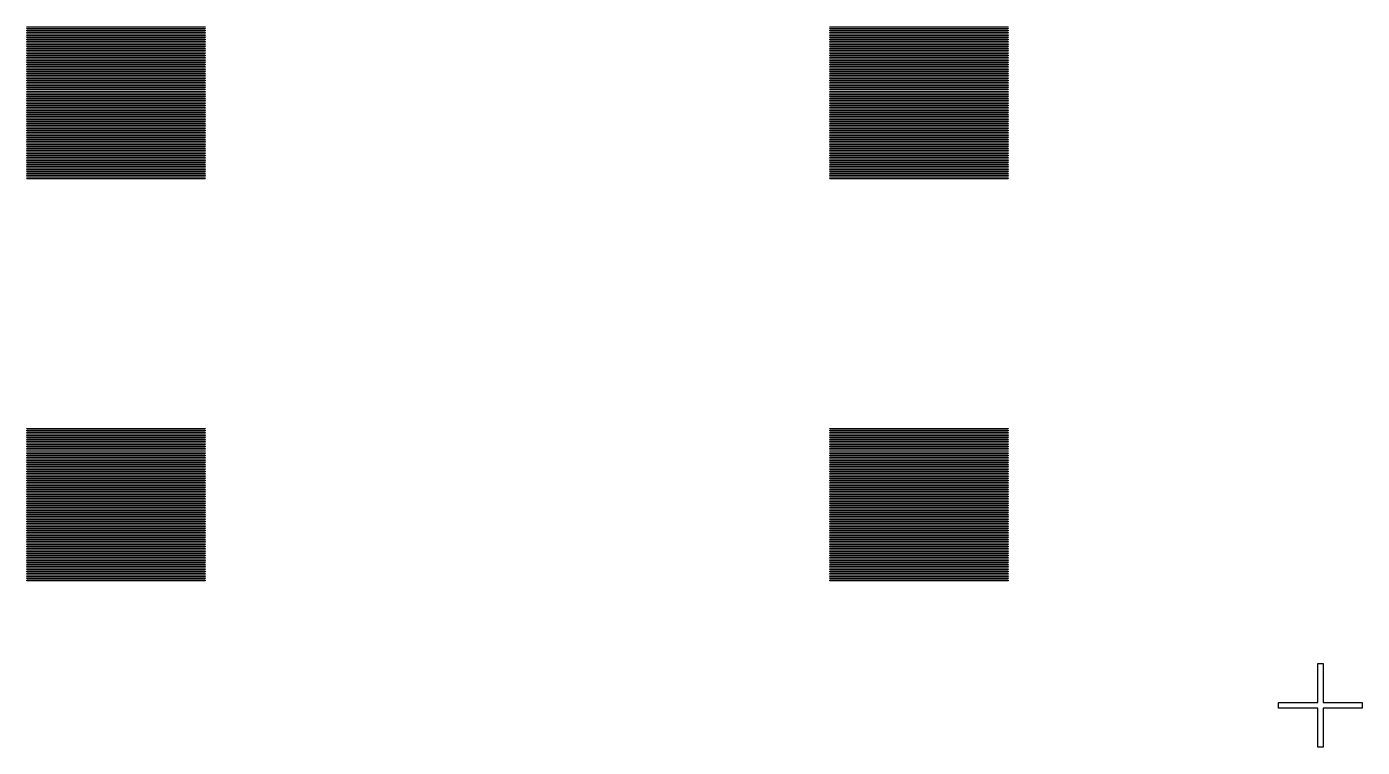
# Model space of a CAD drawing. Extents: x -18 to 132, y -42 to 114.
# Drawn here: x 61 to 90.94, y 35.06 to 51.2 of the extents above; entities that cross this region are included whole.
import ezdxf

# ---------------------------------------------------------------- set-up
doc = ezdxf.new("R2010")
doc.units = 0

msp = doc.modelspace()

# ---------------------------------------------------------------- linework, layer by layer
for p, q in [((61, 51.195), (61, 51.205)), ((61, 51.205), (65, 51.205)), ((65, 51.195), (61, 51.195)), ((65, 51.205), (65, 51.195)), ((79, 51.195), (79, 51.205)), ((79, 51.205), (83, 51.205)), ((83, 51.195), (79, 51.195)), ((83, 51.205), (83, 51.195)), ((61, 51.155), (61, 51.165)), ((61, 51.165), (65, 51.165)), ((65, 51.155), (61, 51.155)), ((61, 51.115), (61, 51.125)), ((61, 51.125), (65, 51.125)), ((65, 51.115), (61, 51.115)), ((61, 51.075), (61, 51.085)), ((61, 51.085), (65, 51.085)), ((65, 51.075), (61, 51.075)), ((61, 51.035), (61, 51.045)), ((61, 51.045), (65, 51.045)), ((65, 51.035), (61, 51.035)), ((61, 50.995), (61, 51.005)), ((61, 51.005), (65, 51.005)), ((65, 50.995), (61, 50.995)), ((61, 50.955), (61, 50.965)), ((61, 50.965), (65, 50.965)), ((65, 50.955), (61, 50.955)), ((61, 50.915), (61, 50.925)), ((61, 50.925), (65, 50.925)), ((65, 50.915), (61, 50.915)), ((65, 51.165), (65, 51.155)), ((65, 51.125), (65, 51.115)), ((65, 51.085), (65, 51.075)), ((65, 51.045), (65, 51.035)), ((65, 51.005), (65, 50.995)), ((65, 50.965), (65, 50.955)), ((65, 50.925), (65, 50.915)), ((79, 51.155), (79, 51.165)), ((79, 51.165), (83, 51.165)), ((83, 51.155), (79, 51.155)), ((79, 51.115), (79, 51.125)), ((79, 51.125), (83, 51.125)), ((83, 51.115), (79, 51.115)), ((79, 51.075), (79, 51.085)), ((79, 51.085), (83, 51.085)), ((83, 51.075), (79, 51.075)), ((79, 51.035), (79, 51.045)), ((79, 51.045), (83, 51.045)), ((83, 51.035), (79, 51.035)), ((79, 50.995), (79, 51.005)), ((79, 51.005), (83, 51.005)), ((83, 50.995), (79, 50.995)), ((79, 50.955), (79, 50.965)), ((79, 50.965), (83, 50.965)), ((83, 50.955), (79, 50.955)), ((79, 50.915), (79, 50.925)), ((79, 50.925), (83, 50.925)), ((83, 50.915), (79, 50.915)), ((83, 51.165), (83, 51.155)), ((83, 51.125), (83, 51.115)), ((83, 51.085), (83, 51.075)), ((83, 51.045), (83, 51.035)), ((83, 51.005), (83, 50.995)), ((83, 50.965), (83, 50.955)), ((83, 50.925), (83, 50.915)), ((61, 50.875), (61, 50.885)), ((61, 50.885), (65, 50.885)), ((65, 50.875), (61, 50.875)), ((61, 50.835), (61, 50.845)), ((61, 50.845), (65, 50.845)), ((65, 50.835), (61, 50.835)), ((61, 50.795), (61, 50.805)), ((61, 50.805), (65, 50.805)), ((65, 50.795), (61, 50.795)), ((61, 50.755), (61, 50.765)), ((61, 50.765), (65, 50.765)), ((65, 50.755), (61, 50.755)), ((61, 50.715), (61, 50.725)), ((61, 50.725), (65, 50.725)), ((65, 50.715), (61, 50.715)), ((61, 50.675), (61, 50.685)), ((61, 50.685), (65, 50.685)), ((65, 50.675), (61, 50.675)), ((61, 50.635), (61, 50.645)), ((61, 50.645), (65, 50.645)), ((65, 50.635), (61, 50.635)), ((61, 50.595), (61, 50.605)), ((61, 50.605), (65, 50.605)), ((65, 50.595), (61, 50.595)), ((65, 50.885), (65, 50.875)), ((65, 50.845), (65, 50.835)), ((65, 50.805), (65, 50.795)), ((65, 50.765), (65, 50.755)), ((65, 50.725), (65, 50.715)), ((65, 50.685), (65, 50.675)), ((65, 50.645), (65, 50.635)), ((65, 50.605), (65, 50.595)), ((79, 50.875), (79, 50.885)), ((79, 50.885), (83, 50.885)), ((83, 50.875), (79, 50.875)), ((79, 50.835), (79, 50.845)), ((79, 50.845), (83, 50.845)), ((83, 50.835), (79, 50.835)), ((79, 50.795), (79, 50.805)), ((79, 50.805), (83, 50.805)), ((83, 50.795), (79, 50.795)), ((79, 50.755), (79, 50.765)), ((79, 50.765), (83, 50.765)), ((83, 50.755), (79, 50.755)), ((79, 50.715), (79, 50.725)), ((79, 50.725), (83, 50.725)), ((83, 50.715), (79, 50.715)), ((79, 50.675), (79, 50.685)), ((79, 50.685), (83, 50.685)), ((83, 50.675), (79, 50.675)), ((79, 50.635), (79, 50.645)), ((79, 50.645), (83, 50.645)), ((83, 50.635), (79, 50.635)), ((79, 50.595), (79, 50.605)), ((79, 50.605), (83, 50.605)), ((83, 50.595), (79, 50.595)), ((83, 50.885), (83, 50.875)), ((83, 50.845), (83, 50.835)), ((83, 50.805), (83, 50.795)), ((83, 50.765), (83, 50.755)), ((83, 50.725), (83, 50.715)), ((83, 50.685), (83, 50.675)), ((83, 50.645), (83, 50.635)), ((83, 50.605), (83, 50.595)), ((61, 50.555), (61, 50.565)), ((61, 50.565), (65, 50.565)), ((65, 50.555), (61, 50.555)), ((61, 50.515), (61, 50.525)), ((61, 50.525), (65, 50.525)), ((65, 50.515), (61, 50.515)), ((61, 50.475), (61, 50.485)), ((61, 50.485), (65, 50.485)), ((65, 50.475), (61, 50.475)), ((61, 50.435), (61, 50.445)), ((61, 50.445), (65, 50.445)), ((65, 50.435), (61, 50.435)), ((61, 50.395), (61, 50.405)), ((61, 50.405), (65, 50.405)), ((65, 50.395), (61, 50.395)), ((61, 50.355), (61, 50.365)), ((61, 50.365), (65, 50.365)), ((65, 50.355), (61, 50.355)), ((61, 50.315), (61, 50.325)), ((61, 50.325), (65, 50.325)), ((65, 50.315), (61, 50.315)), ((65, 50.565), (65, 50.555)), ((65, 50.525), (65, 50.515)), ((65, 50.485), (65, 50.475)), ((65, 50.445), (65, 50.435)), ((65, 50.405), (65, 50.395)), ((65, 50.365), (65, 50.355)), ((65, 50.325), (65, 50.315)), ((79, 50.555), (79, 50.565)), ((79, 50.565), (83, 50.565)), ((83, 50.555), (79, 50.555)), ((79, 50.515), (79, 50.525)), ((79, 50.525), (83, 50.525)), ((83, 50.515), (79, 50.515)), ((79, 50.475), (79, 50.485)), ((79, 50.485), (83, 50.485)), ((83, 50.475), (79, 50.475)), ((79, 50.435), (79, 50.445)), ((79, 50.445), (83, 50.445)), ((83, 50.435), (79, 50.435)), ((79, 50.395), (79, 50.405)), ((79, 50.405), (83, 50.405)), ((83, 50.395), (79, 50.395)), ((79, 50.355), (79, 50.365)), ((79, 50.365), (83, 50.365)), ((83, 50.355), (79, 50.355)), ((79, 50.315), (79, 50.325)), ((79, 50.325), (83, 50.325)), ((83, 50.315), (79, 50.315)), ((83, 50.565), (83, 50.555)), ((83, 50.525), (83, 50.515)), ((83, 50.485), (83, 50.475)), ((83, 50.445), (83, 50.435)), ((83, 50.405), (83, 50.395)), ((83, 50.365), (83, 50.355)), ((83, 50.325), (83, 50.315)), ((61, 50.275), (61, 50.285)), ((61, 50.285), (65, 50.285)), ((65, 50.275), (61, 50.275)), ((61, 50.235), (61, 50.245)), ((61, 50.245), (65, 50.245)), ((65, 50.235), (61, 50.235)), ((61, 50.195), (61, 50.205)), ((61, 50.205), (65, 50.205)), ((65, 50.195), (61, 50.195)), ((61, 50.155), (61, 50.165)), ((61, 50.165), (65, 50.165)), ((65, 50.155), (61, 50.155)), ((61, 50.115), (61, 50.125)), ((61, 50.125), (65, 50.125)), ((65, 50.115), (61, 50.115)), ((61, 50.075), (61, 50.085)), ((61, 50.085), (65, 50.085)), ((65, 50.075), (61, 50.075)), ((61, 50.035), (61, 50.045)), ((61, 50.045), (65, 50.045)), ((65, 50.035), (61, 50.035)), ((61, 49.995), (61, 50.005)), ((61, 50.005), (65, 50.005)), ((65, 50.285), (65, 50.275)), ((65, 50.245), (65, 50.235)), ((65, 50.205), (65, 50.195)), ((65, 50.165), (65, 50.155)), ((65, 50.125), (65, 50.115)), ((65, 50.085), (65, 50.075)), ((65, 50.045), (65, 50.035)), ((65, 50.005), (65, 49.995)), ((79, 50.275), (79, 50.285)), ((79, 50.285), (83, 50.285)), ((83, 50.275), (79, 50.275)), ((79, 50.235), (79, 50.245)), ((79, 50.245), (83, 50.245)), ((83, 50.235), (79, 50.235)), ((79, 50.195), (79, 50.205)), ((79, 50.205), (83, 50.205)), ((83, 50.195), (79, 50.195)), ((79, 50.155), (79, 50.165)), ((79, 50.165), (83, 50.165)), ((83, 50.155), (79, 50.155)), ((79, 50.115), (79, 50.125)), ((79, 50.125), (83, 50.125)), ((83, 50.115), (79, 50.115)), ((79, 50.075), (79, 50.085)), ((79, 50.085), (83, 50.085)), ((83, 50.075), (79, 50.075)), ((79, 50.035), (79, 50.045)), ((79, 50.045), (83, 50.045)), ((83, 50.035), (79, 50.035)), ((79, 49.995), (79, 50.005)), ((79, 50.005), (83, 50.005)), ((83, 50.285), (83, 50.275)), ((83, 50.245), (83, 50.235)), ((83, 50.205), (83, 50.195)), ((83, 50.165), (83, 50.155)), ((83, 50.125), (83, 50.115)), ((83, 50.085), (83, 50.075)), ((83, 50.045), (83, 50.035)), ((83, 50.005), (83, 49.995)), ((65, 49.995), (61, 49.995)), ((61, 49.955), (61, 49.965)), ((61, 49.965), (65, 49.965)), ((65, 49.955), (61, 49.955)), ((61, 49.915), (61, 49.925)), ((61, 49.925), (65, 49.925)), ((65, 49.915), (61, 49.915)), ((61, 49.875), (61, 49.885)), ((61, 49.885), (65, 49.885)), ((65, 49.875), (61, 49.875)), ((61, 49.835), (61, 49.845)), ((61, 49.845), (65, 49.845)), ((65, 49.835), (61, 49.835)), ((61, 49.795), (61, 49.805)), ((61, 49.805), (65, 49.805)), ((65, 49.795), (61, 49.795)), ((61, 49.755), (61, 49.765)), ((61, 49.765), (65, 49.765)), ((65, 49.755), (61, 49.755)), ((61, 49.715), (61, 49.725)), ((61, 49.725), (65, 49.725)), ((65, 49.715), (61, 49.715)), ((65, 49.965), (65, 49.955)), ((65, 49.925), (65, 49.915)), ((65, 49.885), (65, 49.875)), ((65, 49.845), (65, 49.835)), ((65, 49.805), (65, 49.795)), ((65, 49.765), (65, 49.755)), ((65, 49.725), (65, 49.715)), ((83, 49.995), (79, 49.995)), ((79, 49.955), (79, 49.965)), ((79, 49.965), (83, 49.965)), ((83, 49.955), (79, 49.955)), ((79, 49.915), (79, 49.925)), ((79, 49.925), (83, 49.925)), ((83, 49.915), (79, 49.915)), ((79, 49.875), (79, 49.885)), ((79, 49.885), (83, 49.885)), ((83, 49.875), (79, 49.875)), ((79, 49.835), (79, 49.845)), ((79, 49.845), (83, 49.845)), ((83, 49.835), (79, 49.835)), ((79, 49.795), (79, 49.805)), ((79, 49.805), (83, 49.805)), ((83, 49.795), (79, 49.795)), ((79, 49.755), (79, 49.765)), ((79, 49.765), (83, 49.765)), ((83, 49.755), (79, 49.755)), ((79, 49.715), (79, 49.725)), ((79, 49.725), (83, 49.725)), ((83, 49.715), (79, 49.715)), ((83, 49.965), (83, 49.955)), ((83, 49.925), (83, 49.915)), ((83, 49.885), (83, 49.875)), ((83, 49.845), (83, 49.835)), ((83, 49.805), (83, 49.795)), ((83, 49.765), (83, 49.755)), ((83, 49.725), (83, 49.715)), ((61, 49.675), (61, 49.685)), ((61, 49.685), (65, 49.685)), ((65, 49.675), (61, 49.675)), ((61, 49.635), (61, 49.645)), ((61, 49.645), (65, 49.645)), ((65, 49.635), (61, 49.635)), ((61, 49.595), (61, 49.605)), ((61, 49.605), (65, 49.605)), ((65, 49.595), (61, 49.595)), ((61, 49.555), (61, 49.565)), ((61, 49.565), (65, 49.565)), ((65, 49.555), (61, 49.555)), ((61, 49.515), (61, 49.525)), ((61, 49.525), (65, 49.525)), ((65, 49.515), (61, 49.515)), ((61, 49.475), (61, 49.485)), ((61, 49.485), (65, 49.485)), ((65, 49.475), (61, 49.475)), ((61, 49.435), (61, 49.445)), ((61, 49.445), (65, 49.445)), ((65, 49.435), (61, 49.435)), ((61, 49.395), (61, 49.405)), ((61, 49.405), (65, 49.405)), ((65, 49.685), (65, 49.675)), ((65, 49.645), (65, 49.635)), ((65, 49.605), (65, 49.595)), ((65, 49.565), (65, 49.555)), ((65, 49.525), (65, 49.515)), ((65, 49.485), (65, 49.475)), ((65, 49.445), (65, 49.435)), ((65, 49.405), (65, 49.395)), ((79, 49.675), (79, 49.685)), ((79, 49.685), (83, 49.685)), ((83, 49.675), (79, 49.675)), ((79, 49.635), (79, 49.645)), ((79, 49.645), (83, 49.645)), ((83, 49.635), (79, 49.635)), ((79, 49.595), (79, 49.605)), ((79, 49.605), (83, 49.605)), ((83, 49.595), (79, 49.595)), ((79, 49.555), (79, 49.565)), ((79, 49.565), (83, 49.565)), ((83, 49.555), (79, 49.555)), ((79, 49.515), (79, 49.525)), ((79, 49.525), (83, 49.525)), ((83, 49.515), (79, 49.515)), ((79, 49.475), (79, 49.485)), ((79, 49.485), (83, 49.485)), ((83, 49.475), (79, 49.475)), ((79, 49.435), (79, 49.445)), ((79, 49.445), (83, 49.445)), ((83, 49.435), (79, 49.435)), ((79, 49.395), (79, 49.405)), ((79, 49.405), (83, 49.405)), ((83, 49.685), (83, 49.675)), ((83, 49.645), (83, 49.635)), ((83, 49.605), (83, 49.595)), ((83, 49.565), (83, 49.555)), ((83, 49.525), (83, 49.515)), ((83, 49.485), (83, 49.475)), ((83, 49.445), (83, 49.435)), ((83, 49.405), (83, 49.395)), ((65, 49.395), (61, 49.395)), ((61, 49.355), (61, 49.365)), ((61, 49.365), (65, 49.365)), ((65, 49.355), (61, 49.355)), ((61, 49.315), (61, 49.325)), ((61, 49.325), (65, 49.325)), ((65, 49.315), (61, 49.315)), ((61, 49.275), (61, 49.285)), ((61, 49.285), (65, 49.285)), ((65, 49.275), (61, 49.275)), ((61, 49.235), (61, 49.245)), ((61, 49.245), (65, 49.245)), ((65, 49.235), (61, 49.235)), ((61, 49.195), (61, 49.205)), ((61, 49.205), (65, 49.205)), ((65, 49.195), (61, 49.195)), ((61, 49.155), (61, 49.165)), ((61, 49.165), (65, 49.165)), ((65, 49.155), (61, 49.155)), ((61, 49.115), (61, 49.125)), ((61, 49.125), (65, 49.125)), ((65, 49.115), (61, 49.115)), ((65, 49.365), (65, 49.355)), ((65, 49.325), (65, 49.315)), ((65, 49.285), (65, 49.275)), ((65, 49.245), (65, 49.235)), ((65, 49.205), (65, 49.195)), ((65, 49.165), (65, 49.155)), ((65, 49.125), (65, 49.115)), ((83, 49.395), (79, 49.395)), ((79, 49.355), (79, 49.365)), ((79, 49.365), (83, 49.365)), ((83, 49.355), (79, 49.355)), ((79, 49.315), (79, 49.325)), ((79, 49.325), (83, 49.325)), ((83, 49.315), (79, 49.315)), ((79, 49.275), (79, 49.285)), ((79, 49.285), (83, 49.285)), ((83, 49.275), (79, 49.275)), ((79, 49.235), (79, 49.245)), ((79, 49.245), (83, 49.245)), ((83, 49.235), (79, 49.235)), ((79, 49.195), (79, 49.205)), ((79, 49.205), (83, 49.205)), ((83, 49.195), (79, 49.195)), ((79, 49.155), (79, 49.165)), ((79, 49.165), (83, 49.165)), ((83, 49.155), (79, 49.155)), ((79, 49.115), (79, 49.125)), ((79, 49.125), (83, 49.125)), ((83, 49.115), (79, 49.115)), ((83, 49.365), (83, 49.355)), ((83, 49.325), (83, 49.315)), ((83, 49.285), (83, 49.275)), ((83, 49.245), (83, 49.235)), ((83, 49.205), (83, 49.195)), ((83, 49.165), (83, 49.155)), ((83, 49.125), (83, 49.115)), ((61, 49.075), (61, 49.085)), ((61, 49.085), (65, 49.085)), ((65, 49.075), (61, 49.075)), ((61, 49.035), (61, 49.045)), ((61, 49.045), (65, 49.045)), ((65, 49.035), (61, 49.035)), ((61, 48.995), (61, 49.005)), ((61, 49.005), (65, 49.005)), ((65, 48.995), (61, 48.995)), ((61, 48.955), (61, 48.965)), ((61, 48.965), (65, 48.965)), ((65, 48.955), (61, 48.955)), ((61, 48.915), (61, 48.925)), ((61, 48.925), (65, 48.925)), ((65, 48.915), (61, 48.915)), ((61, 48.875), (61, 48.885)), ((61, 48.885), (65, 48.885)), ((65, 48.875), (61, 48.875)), ((61, 48.835), (61, 48.845)), ((61, 48.845), (65, 48.845)), ((65, 48.835), (61, 48.835)), ((61, 48.795), (61, 48.805)), ((61, 48.805), (65, 48.805)), ((65, 49.085), (65, 49.075)), ((65, 49.045), (65, 49.035)), ((65, 49.005), (65, 48.995)), ((65, 48.965), (65, 48.955)), ((65, 48.925), (65, 48.915)), ((65, 48.885), (65, 48.875)), ((65, 48.845), (65, 48.835)), ((65, 48.805), (65, 48.795)), ((79, 49.075), (79, 49.085)), ((79, 49.085), (83, 49.085)), ((83, 49.075), (79, 49.075)), ((79, 49.035), (79, 49.045)), ((79, 49.045), (83, 49.045)), ((83, 49.035), (79, 49.035)), ((79, 48.995), (79, 49.005)), ((79, 49.005), (83, 49.005)), ((83, 48.995), (79, 48.995)), ((79, 48.955), (79, 48.965)), ((79, 48.965), (83, 48.965)), ((83, 48.955), (79, 48.955)), ((79, 48.915), (79, 48.925)), ((79, 48.925), (83, 48.925)), ((83, 48.915), (79, 48.915)), ((79, 48.875), (79, 48.885)), ((79, 48.885), (83, 48.885)), ((83, 48.875), (79, 48.875)), ((79, 48.835), (79, 48.845)), ((79, 48.845), (83, 48.845)), ((83, 48.835), (79, 48.835)), ((79, 48.795), (79, 48.805)), ((79, 48.805), (83, 48.805)), ((83, 49.085), (83, 49.075)), ((83, 49.045), (83, 49.035)), ((83, 49.005), (83, 48.995)), ((83, 48.965), (83, 48.955)), ((83, 48.925), (83, 48.915)), ((83, 48.885), (83, 48.875)), ((83, 48.845), (83, 48.835)), ((83, 48.805), (83, 48.795)), ((65, 48.795), (61, 48.795)), ((61, 48.755), (61, 48.765)), ((61, 48.765), (65, 48.765)), ((65, 48.755), (61, 48.755)), ((61, 48.715), (61, 48.725)), ((61, 48.725), (65, 48.725)), ((65, 48.715), (61, 48.715)), ((61, 48.675), (61, 48.685)), ((61, 48.685), (65, 48.685)), ((65, 48.675), (61, 48.675)), ((61, 48.635), (61, 48.645)), ((61, 48.645), (65, 48.645)), ((65, 48.635), (61, 48.635)), ((61, 48.595), (61, 48.605)), ((61, 48.605), (65, 48.605)), ((65, 48.595), (61, 48.595)), ((61, 48.555), (61, 48.565)), ((61, 48.565), (65, 48.565)), ((65, 48.555), (61, 48.555)), ((61, 48.515), (61, 48.525)), ((61, 48.525), (65, 48.525)), ((65, 48.515), (61, 48.515)), ((65, 48.765), (65, 48.755)), ((65, 48.725), (65, 48.715)), ((65, 48.685), (65, 48.675)), ((65, 48.645), (65, 48.635)), ((65, 48.605), (65, 48.595)), ((65, 48.565), (65, 48.555)), ((65, 48.525), (65, 48.515)), ((83, 48.795), (79, 48.795)), ((79, 48.755), (79, 48.765)), ((79, 48.765), (83, 48.765)), ((83, 48.755), (79, 48.755)), ((79, 48.715), (79, 48.725)), ((79, 48.725), (83, 48.725)), ((83, 48.715), (79, 48.715)), ((79, 48.675), (79, 48.685)), ((79, 48.685), (83, 48.685)), ((83, 48.675), (79, 48.675)), ((79, 48.635), (79, 48.645)), ((79, 48.645), (83, 48.645)), ((83, 48.635), (79, 48.635)), ((79, 48.595), (79, 48.605)), ((79, 48.605), (83, 48.605)), ((83, 48.595), (79, 48.595)), ((79, 48.555), (79, 48.565)), ((79, 48.565), (83, 48.565)), ((83, 48.555), (79, 48.555)), ((79, 48.515), (79, 48.525)), ((79, 48.525), (83, 48.525)), ((83, 48.515), (79, 48.515)), ((83, 48.765), (83, 48.755)), ((83, 48.725), (83, 48.715)), ((83, 48.685), (83, 48.675)), ((83, 48.645), (83, 48.635)), ((83, 48.605), (83, 48.595)), ((83, 48.565), (83, 48.555)), ((83, 48.525), (83, 48.515)), ((61, 48.475), (61, 48.485)), ((61, 48.485), (65, 48.485)), ((65, 48.475), (61, 48.475)), ((61, 48.435), (61, 48.445)), ((61, 48.445), (65, 48.445)), ((65, 48.435), (61, 48.435)), ((61, 48.395), (61, 48.405)), ((61, 48.405), (65, 48.405)), ((65, 48.395), (61, 48.395)), ((61, 48.355), (61, 48.365)), ((61, 48.365), (65, 48.365)), ((65, 48.355), (61, 48.355)), ((61, 48.315), (61, 48.325)), ((61, 48.325), (65, 48.325)), ((65, 48.315), (61, 48.315)), ((61, 48.275), (61, 48.285)), ((61, 48.285), (65, 48.285)), ((65, 48.275), (61, 48.275)), ((61, 48.235), (61, 48.245)), ((61, 48.245), (65, 48.245)), ((65, 48.235), (61, 48.235)), ((61, 48.195), (61, 48.205)), ((61, 48.205), (65, 48.205)), ((65, 48.485), (65, 48.475)), ((65, 48.445), (65, 48.435)), ((65, 48.405), (65, 48.395)), ((65, 48.365), (65, 48.355)), ((65, 48.325), (65, 48.315)), ((65, 48.285), (65, 48.275)), ((65, 48.245), (65, 48.235)), ((65, 48.205), (65, 48.195)), ((79, 48.475), (79, 48.485)), ((79, 48.485), (83, 48.485)), ((83, 48.475), (79, 48.475)), ((79, 48.435), (79, 48.445)), ((79, 48.445), (83, 48.445)), ((83, 48.435), (79, 48.435)), ((79, 48.395), (79, 48.405)), ((79, 48.405), (83, 48.405)), ((83, 48.395), (79, 48.395)), ((79, 48.355), (79, 48.365)), ((79, 48.365), (83, 48.365)), ((83, 48.355), (79, 48.355)), ((79, 48.315), (79, 48.325)), ((79, 48.325), (83, 48.325)), ((83, 48.315), (79, 48.315)), ((79, 48.275), (79, 48.285)), ((79, 48.285), (83, 48.285)), ((83, 48.275), (79, 48.275)), ((79, 48.235), (79, 48.245)), ((79, 48.245), (83, 48.245)), ((83, 48.235), (79, 48.235)), ((79, 48.195), (79, 48.205)), ((79, 48.205), (83, 48.205)), ((83, 48.485), (83, 48.475)), ((83, 48.445), (83, 48.435)), ((83, 48.405), (83, 48.395)), ((83, 48.365), (83, 48.355)), ((83, 48.325), (83, 48.315)), ((83, 48.285), (83, 48.275)), ((83, 48.245), (83, 48.235)), ((83, 48.205), (83, 48.195)), ((65, 48.195), (61, 48.195)), ((61, 48.155), (61, 48.165)), ((61, 48.165), (65, 48.165)), ((65, 48.155), (61, 48.155)), ((61, 48.115), (61, 48.125)), ((61, 48.125), (65, 48.125)), ((65, 48.115), (61, 48.115)), ((61, 48.075), (61, 48.085)), ((61, 48.085), (65, 48.085)), ((65, 48.075), (61, 48.075)), ((61, 48.035), (61, 48.045)), ((61, 48.045), (65, 48.045)), ((65, 48.035), (61, 48.035)), ((61, 47.995), (61, 48.005)), ((61, 48.005), (65, 48.005)), ((65, 47.995), (61, 47.995)), ((61, 47.955), (61, 47.965)), ((61, 47.965), (65, 47.965)), ((65, 47.955), (61, 47.955)), ((61, 47.915), (61, 47.925)), ((61, 47.925), (65, 47.925)), ((65, 47.915), (61, 47.915)), ((65, 48.165), (65, 48.155)), ((65, 48.125), (65, 48.115)), ((65, 48.085), (65, 48.075)), ((65, 48.045), (65, 48.035)), ((65, 48.005), (65, 47.995)), ((65, 47.965), (65, 47.955)), ((65, 47.925), (65, 47.915)), ((83, 48.195), (79, 48.195)), ((79, 48.155), (79, 48.165)), ((79, 48.165), (83, 48.165)), ((83, 48.155), (79, 48.155)), ((79, 48.115), (79, 48.125)), ((79, 48.125), (83, 48.125)), ((83, 48.115), (79, 48.115)), ((79, 48.075), (79, 48.085)), ((79, 48.085), (83, 48.085)), ((83, 48.075), (79, 48.075)), ((79, 48.035), (79, 48.045)), ((79, 48.045), (83, 48.045)), ((83, 48.035), (79, 48.035)), ((79, 47.995), (79, 48.005)), ((79, 48.005), (83, 48.005)), ((83, 47.995), (79, 47.995)), ((79, 47.955), (79, 47.965)), ((79, 47.965), (83, 47.965)), ((83, 47.955), (79, 47.955)), ((79, 47.915), (79, 47.925)), ((79, 47.925), (83, 47.925)), ((83, 47.915), (79, 47.915)), ((83, 48.165), (83, 48.155)), ((83, 48.125), (83, 48.115)), ((83, 48.085), (83, 48.075)), ((83, 48.045), (83, 48.035)), ((83, 48.005), (83, 47.995)), ((83, 47.965), (83, 47.955)), ((83, 47.925), (83, 47.915)), ((61, 47.875), (61, 47.885)), ((61, 47.885), (65, 47.885)), ((65, 47.875), (61, 47.875)), ((61, 47.835), (61, 47.845)), ((61, 47.845), (65, 47.845)), ((65, 47.835), (61, 47.835)), ((61, 47.795), (61, 47.805)), ((61, 47.805), (65, 47.805)), ((65, 47.795), (61, 47.795)), ((65, 47.885), (65, 47.875)), ((65, 47.845), (65, 47.835)), ((65, 47.805), (65, 47.795)), ((79, 47.875), (79, 47.885)), ((79, 47.885), (83, 47.885)), ((83, 47.875), (79, 47.875)), ((79, 47.835), (79, 47.845)), ((79, 47.845), (83, 47.845)), ((83, 47.835), (79, 47.835)), ((79, 47.795), (79, 47.805)), ((79, 47.805), (83, 47.805)), ((83, 47.795), (79, 47.795)), ((83, 47.885), (83, 47.875)), ((83, 47.845), (83, 47.835)), ((83, 47.805), (83, 47.795)), ((61, 42.195), (61, 42.205)), ((61, 42.205), (65, 42.205)), ((65, 42.195), (61, 42.195)), ((61, 42.155), (61, 42.165)), ((61, 42.165), (65, 42.165)), ((65, 42.155), (61, 42.155)), ((61, 42.115), (61, 42.125)), ((61, 42.125), (65, 42.125)), ((65, 42.115), (61, 42.115)), ((61, 42.075), (61, 42.085)), ((61, 42.085), (65, 42.085)), ((65, 42.075), (61, 42.075)), ((61, 42.035), (61, 42.045)), ((61, 42.045), (65, 42.045)), ((65, 42.035), (61, 42.035)), ((61, 41.995), (61, 42.005)), ((61, 42.005), (65, 42.005)), ((65, 41.995), (61, 41.995)), ((61, 41.955), (61, 41.965)), ((61, 41.965), (65, 41.965)), ((65, 41.955), (61, 41.955)), ((61, 41.915), (61, 41.925)), ((61, 41.925), (65, 41.925)), ((65, 41.915), (61, 41.915)), ((65, 42.205), (65, 42.195)), ((65, 42.165), (65, 42.155)), ((65, 42.125), (65, 42.115)), ((65, 42.085), (65, 42.075)), ((65, 42.045), (65, 42.035)), ((65, 42.005), (65, 41.995)), ((65, 41.965), (65, 41.955)), ((65, 41.925), (65, 41.915)), ((79, 42.195), (79, 42.205)), ((79, 42.205), (83, 42.205)), ((83, 42.195), (79, 42.195)), ((79, 42.155), (79, 42.165)), ((79, 42.165), (83, 42.165)), ((83, 42.155), (79, 42.155)), ((79, 42.115), (79, 42.125)), ((79, 42.125), (83, 42.125)), ((83, 42.115), (79, 42.115)), ((79, 42.075), (79, 42.085)), ((79, 42.085), (83, 42.085)), ((83, 42.075), (79, 42.075)), ((79, 42.035), (79, 42.045)), ((79, 42.045), (83, 42.045)), ((83, 42.035), (79, 42.035)), ((79, 41.995), (79, 42.005)), ((79, 42.005), (83, 42.005)), ((83, 41.995), (79, 41.995)), ((79, 41.955), (79, 41.965)), ((79, 41.965), (83, 41.965)), ((83, 41.955), (79, 41.955)), ((79, 41.915), (79, 41.925)), ((79, 41.925), (83, 41.925)), ((83, 41.915), (79, 41.915)), ((83, 42.205), (83, 42.195)), ((83, 42.165), (83, 42.155)), ((83, 42.125), (83, 42.115)), ((83, 42.085), (83, 42.075)), ((83, 42.045), (83, 42.035)), ((83, 42.005), (83, 41.995)), ((83, 41.965), (83, 41.955)), ((83, 41.925), (83, 41.915)), ((61, 41.875), (61, 41.885)), ((61, 41.885), (65, 41.885)), ((65, 41.875), (61, 41.875)), ((61, 41.835), (61, 41.845)), ((61, 41.845), (65, 41.845)), ((65, 41.835), (61, 41.835)), ((61, 41.795), (61, 41.805)), ((61, 41.805), (65, 41.805)), ((65, 41.795), (61, 41.795)), ((61, 41.755), (61, 41.765)), ((61, 41.765), (65, 41.765)), ((65, 41.755), (61, 41.755)), ((61, 41.715), (61, 41.725)), ((61, 41.725), (65, 41.725)), ((65, 41.715), (61, 41.715)), ((61, 41.675), (61, 41.685)), ((61, 41.685), (65, 41.685)), ((65, 41.675), (61, 41.675)), ((61, 41.635), (61, 41.645)), ((61, 41.645), (65, 41.645)), ((65, 41.635), (61, 41.635)), ((65, 41.885), (65, 41.875)), ((65, 41.845), (65, 41.835)), ((65, 41.805), (65, 41.795)), ((65, 41.765), (65, 41.755)), ((65, 41.725), (65, 41.715)), ((65, 41.685), (65, 41.675)), ((65, 41.645), (65, 41.635)), ((79, 41.875), (79, 41.885)), ((79, 41.885), (83, 41.885)), ((83, 41.875), (79, 41.875)), ((79, 41.835), (79, 41.845)), ((79, 41.845), (83, 41.845)), ((83, 41.835), (79, 41.835)), ((79, 41.795), (79, 41.805)), ((79, 41.805), (83, 41.805)), ((83, 41.795), (79, 41.795)), ((79, 41.755), (79, 41.765)), ((79, 41.765), (83, 41.765)), ((83, 41.755), (79, 41.755)), ((79, 41.715), (79, 41.725)), ((79, 41.725), (83, 41.725)), ((83, 41.715), (79, 41.715)), ((79, 41.675), (79, 41.685)), ((79, 41.685), (83, 41.685)), ((83, 41.675), (79, 41.675)), ((79, 41.635), (79, 41.645)), ((79, 41.645), (83, 41.645)), ((83, 41.635), (79, 41.635)), ((83, 41.885), (83, 41.875)), ((83, 41.845), (83, 41.835)), ((83, 41.805), (83, 41.795)), ((83, 41.765), (83, 41.755)), ((83, 41.725), (83, 41.715)), ((83, 41.685), (83, 41.675)), ((83, 41.645), (83, 41.635)), ((61, 41.595), (61, 41.605)), ((61, 41.605), (65, 41.605)), ((65, 41.595), (61, 41.595)), ((61, 41.555), (61, 41.565)), ((61, 41.565), (65, 41.565)), ((65, 41.555), (61, 41.555)), ((61, 41.515), (61, 41.525)), ((61, 41.525), (65, 41.525)), ((65, 41.515), (61, 41.515)), ((61, 41.475), (61, 41.485)), ((61, 41.485), (65, 41.485)), ((65, 41.475), (61, 41.475)), ((61, 41.435), (61, 41.445)), ((61, 41.445), (65, 41.445)), ((65, 41.435), (61, 41.435)), ((61, 41.395), (61, 41.405)), ((61, 41.405), (65, 41.405)), ((65, 41.395), (61, 41.395)), ((61, 41.355), (61, 41.365)), ((61, 41.365), (65, 41.365)), ((65, 41.355), (61, 41.355)), ((61, 41.315), (61, 41.325)), ((61, 41.325), (65, 41.325)), ((65, 41.315), (61, 41.315)), ((65, 41.605), (65, 41.595)), ((65, 41.565), (65, 41.555)), ((65, 41.525), (65, 41.515)), ((65, 41.485), (65, 41.475)), ((65, 41.445), (65, 41.435)), ((65, 41.405), (65, 41.395)), ((65, 41.365), (65, 41.355)), ((65, 41.325), (65, 41.315)), ((79, 41.595), (79, 41.605)), ((79, 41.605), (83, 41.605)), ((83, 41.595), (79, 41.595)), ((79, 41.555), (79, 41.565)), ((79, 41.565), (83, 41.565)), ((83, 41.555), (79, 41.555)), ((79, 41.515), (79, 41.525)), ((79, 41.525), (83, 41.525)), ((83, 41.515), (79, 41.515)), ((79, 41.475), (79, 41.485)), ((79, 41.485), (83, 41.485)), ((83, 41.475), (79, 41.475)), ((79, 41.435), (79, 41.445)), ((79, 41.445), (83, 41.445)), ((83, 41.435), (79, 41.435)), ((79, 41.395), (79, 41.405)), ((79, 41.405), (83, 41.405)), ((83, 41.395), (79, 41.395)), ((79, 41.355), (79, 41.365)), ((79, 41.365), (83, 41.365)), ((83, 41.355), (79, 41.355)), ((79, 41.315), (79, 41.325)), ((79, 41.325), (83, 41.325)), ((83, 41.315), (79, 41.315)), ((83, 41.605), (83, 41.595)), ((83, 41.565), (83, 41.555)), ((83, 41.525), (83, 41.515)), ((83, 41.485), (83, 41.475)), ((83, 41.445), (83, 41.435)), ((83, 41.405), (83, 41.395)), ((83, 41.365), (83, 41.355)), ((83, 41.325), (83, 41.315)), ((61, 41.275), (61, 41.285)), ((61, 41.285), (65, 41.285)), ((65, 41.275), (61, 41.275)), ((61, 41.235), (61, 41.245)), ((61, 41.245), (65, 41.245)), ((65, 41.235), (61, 41.235)), ((61, 41.195), (61, 41.205)), ((61, 41.205), (65, 41.205)), ((65, 41.195), (61, 41.195)), ((61, 41.155), (61, 41.165)), ((61, 41.165), (65, 41.165)), ((65, 41.155), (61, 41.155)), ((61, 41.115), (61, 41.125)), ((61, 41.125), (65, 41.125)), ((65, 41.115), (61, 41.115)), ((61, 41.075), (61, 41.085)), ((61, 41.085), (65, 41.085)), ((65, 41.075), (61, 41.075)), ((61, 41.035), (61, 41.045)), ((61, 41.045), (65, 41.045)), ((65, 41.035), (61, 41.035)), ((65, 41.285), (65, 41.275)), ((65, 41.245), (65, 41.235)), ((65, 41.205), (65, 41.195)), ((65, 41.165), (65, 41.155)), ((65, 41.125), (65, 41.115)), ((65, 41.085), (65, 41.075)), ((65, 41.045), (65, 41.035)), ((79, 41.275), (79, 41.285)), ((79, 41.285), (83, 41.285)), ((83, 41.275), (79, 41.275)), ((79, 41.235), (79, 41.245)), ((79, 41.245), (83, 41.245)), ((83, 41.235), (79, 41.235)), ((79, 41.195), (79, 41.205)), ((79, 41.205), (83, 41.205)), ((83, 41.195), (79, 41.195)), ((79, 41.155), (79, 41.165)), ((79, 41.165), (83, 41.165)), ((83, 41.155), (79, 41.155)), ((79, 41.115), (79, 41.125)), ((79, 41.125), (83, 41.125)), ((83, 41.115), (79, 41.115)), ((79, 41.075), (79, 41.085)), ((79, 41.085), (83, 41.085)), ((83, 41.075), (79, 41.075)), ((79, 41.035), (79, 41.045)), ((79, 41.045), (83, 41.045)), ((83, 41.035), (79, 41.035)), ((83, 41.285), (83, 41.275)), ((83, 41.245), (83, 41.235)), ((83, 41.205), (83, 41.195)), ((83, 41.165), (83, 41.155)), ((83, 41.125), (83, 41.115)), ((83, 41.085), (83, 41.075)), ((83, 41.045), (83, 41.035)), ((61, 40.995), (61, 41.005)), ((61, 41.005), (65, 41.005)), ((65, 40.995), (61, 40.995)), ((61, 40.955), (61, 40.965)), ((61, 40.965), (65, 40.965)), ((65, 40.955), (61, 40.955)), ((61, 40.915), (61, 40.925)), ((61, 40.925), (65, 40.925)), ((65, 40.915), (61, 40.915)), ((61, 40.875), (61, 40.885)), ((61, 40.885), (65, 40.885)), ((65, 40.875), (61, 40.875)), ((61, 40.835), (61, 40.845)), ((61, 40.845), (65, 40.845)), ((65, 40.835), (61, 40.835)), ((61, 40.795), (61, 40.805)), ((61, 40.805), (65, 40.805)), ((65, 40.795), (61, 40.795)), ((61, 40.755), (61, 40.765)), ((61, 40.765), (65, 40.765)), ((65, 40.755), (61, 40.755)), ((61, 40.715), (61, 40.725)), ((61, 40.725), (65, 40.725)), ((65, 40.715), (61, 40.715)), ((65, 41.005), (65, 40.995)), ((65, 40.965), (65, 40.955)), ((65, 40.925), (65, 40.915)), ((65, 40.885), (65, 40.875)), ((65, 40.845), (65, 40.835)), ((65, 40.805), (65, 40.795)), ((65, 40.765), (65, 40.755)), ((65, 40.725), (65, 40.715)), ((79, 40.995), (79, 41.005)), ((79, 41.005), (83, 41.005)), ((83, 40.995), (79, 40.995)), ((79, 40.955), (79, 40.965)), ((79, 40.965), (83, 40.965)), ((83, 40.955), (79, 40.955)), ((79, 40.915), (79, 40.925)), ((79, 40.925), (83, 40.925)), ((83, 40.915), (79, 40.915)), ((79, 40.875), (79, 40.885)), ((79, 40.885), (83, 40.885)), ((83, 40.875), (79, 40.875)), ((79, 40.835), (79, 40.845)), ((79, 40.845), (83, 40.845)), ((83, 40.835), (79, 40.835)), ((79, 40.795), (79, 40.805)), ((79, 40.805), (83, 40.805)), ((83, 40.795), (79, 40.795)), ((79, 40.755), (79, 40.765)), ((79, 40.765), (83, 40.765)), ((83, 40.755), (79, 40.755)), ((79, 40.715), (79, 40.725)), ((79, 40.725), (83, 40.725)), ((83, 40.715), (79, 40.715)), ((83, 41.005), (83, 40.995)), ((83, 40.965), (83, 40.955)), ((83, 40.925), (83, 40.915)), ((83, 40.885), (83, 40.875)), ((83, 40.845), (83, 40.835)), ((83, 40.805), (83, 40.795)), ((83, 40.765), (83, 40.755)), ((83, 40.725), (83, 40.715)), ((61, 40.675), (61, 40.685)), ((61, 40.685), (65, 40.685)), ((65, 40.675), (61, 40.675)), ((61, 40.635), (61, 40.645)), ((61, 40.645), (65, 40.645)), ((65, 40.635), (61, 40.635)), ((61, 40.595), (61, 40.605)), ((61, 40.605), (65, 40.605)), ((65, 40.595), (61, 40.595)), ((61, 40.555), (61, 40.565)), ((61, 40.565), (65, 40.565)), ((65, 40.555), (61, 40.555)), ((61, 40.515), (61, 40.525)), ((61, 40.525), (65, 40.525)), ((65, 40.515), (61, 40.515)), ((61, 40.475), (61, 40.485)), ((61, 40.485), (65, 40.485)), ((65, 40.475), (61, 40.475)), ((61, 40.435), (61, 40.445)), ((61, 40.445), (65, 40.445)), ((65, 40.435), (61, 40.435)), ((65, 40.685), (65, 40.675)), ((65, 40.645), (65, 40.635)), ((65, 40.605), (65, 40.595)), ((65, 40.565), (65, 40.555)), ((65, 40.525), (65, 40.515)), ((65, 40.485), (65, 40.475)), ((65, 40.445), (65, 40.435)), ((79, 40.675), (79, 40.685)), ((79, 40.685), (83, 40.685)), ((83, 40.675), (79, 40.675)), ((79, 40.635), (79, 40.645)), ((79, 40.645), (83, 40.645)), ((83, 40.635), (79, 40.635)), ((79, 40.595), (79, 40.605)), ((79, 40.605), (83, 40.605)), ((83, 40.595), (79, 40.595)), ((79, 40.555), (79, 40.565)), ((79, 40.565), (83, 40.565)), ((83, 40.555), (79, 40.555)), ((79, 40.515), (79, 40.525)), ((79, 40.525), (83, 40.525)), ((83, 40.515), (79, 40.515)), ((79, 40.475), (79, 40.485)), ((79, 40.485), (83, 40.485)), ((83, 40.475), (79, 40.475)), ((79, 40.435), (79, 40.445)), ((79, 40.445), (83, 40.445)), ((83, 40.435), (79, 40.435)), ((83, 40.685), (83, 40.675)), ((83, 40.645), (83, 40.635)), ((83, 40.605), (83, 40.595)), ((83, 40.565), (83, 40.555)), ((83, 40.525), (83, 40.515)), ((83, 40.485), (83, 40.475)), ((83, 40.445), (83, 40.435)), ((61, 40.395), (61, 40.405)), ((61, 40.405), (65, 40.405)), ((65, 40.395), (61, 40.395)), ((61, 40.355), (61, 40.365)), ((61, 40.365), (65, 40.365)), ((65, 40.355), (61, 40.355)), ((61, 40.315), (61, 40.325)), ((61, 40.325), (65, 40.325)), ((65, 40.315), (61, 40.315)), ((61, 40.275), (61, 40.285)), ((61, 40.285), (65, 40.285)), ((65, 40.275), (61, 40.275)), ((61, 40.235), (61, 40.245)), ((61, 40.245), (65, 40.245)), ((65, 40.235), (61, 40.235)), ((61, 40.195), (61, 40.205)), ((61, 40.205), (65, 40.205)), ((65, 40.195), (61, 40.195)), ((61, 40.155), (61, 40.165)), ((61, 40.165), (65, 40.165)), ((65, 40.155), (61, 40.155)), ((61, 40.115), (61, 40.125)), ((61, 40.125), (65, 40.125)), ((65, 40.405), (65, 40.395)), ((65, 40.365), (65, 40.355)), ((65, 40.325), (65, 40.315)), ((65, 40.285), (65, 40.275)), ((65, 40.245), (65, 40.235)), ((65, 40.205), (65, 40.195)), ((65, 40.165), (65, 40.155)), ((65, 40.125), (65, 40.115)), ((79, 40.395), (79, 40.405)), ((79, 40.405), (83, 40.405)), ((83, 40.395), (79, 40.395)), ((79, 40.355), (79, 40.365)), ((79, 40.365), (83, 40.365)), ((83, 40.355), (79, 40.355)), ((79, 40.315), (79, 40.325)), ((79, 40.325), (83, 40.325)), ((83, 40.315), (79, 40.315)), ((79, 40.275), (79, 40.285)), ((79, 40.285), (83, 40.285)), ((83, 40.275), (79, 40.275)), ((79, 40.235), (79, 40.245)), ((79, 40.245), (83, 40.245)), ((83, 40.235), (79, 40.235)), ((79, 40.195), (79, 40.205)), ((79, 40.205), (83, 40.205)), ((83, 40.195), (79, 40.195)), ((79, 40.155), (79, 40.165)), ((79, 40.165), (83, 40.165)), ((83, 40.155), (79, 40.155)), ((79, 40.115), (79, 40.125)), ((79, 40.125), (83, 40.125)), ((83, 40.405), (83, 40.395)), ((83, 40.365), (83, 40.355)), ((83, 40.325), (83, 40.315)), ((83, 40.285), (83, 40.275)), ((83, 40.245), (83, 40.235)), ((83, 40.205), (83, 40.195)), ((83, 40.165), (83, 40.155)), ((83, 40.125), (83, 40.115)), ((65, 40.115), (61, 40.115)), ((61, 40.075), (61, 40.085)), ((61, 40.085), (65, 40.085)), ((65, 40.075), (61, 40.075)), ((61, 40.035), (61, 40.045)), ((61, 40.045), (65, 40.045)), ((65, 40.035), (61, 40.035)), ((61, 39.995), (61, 40.005)), ((61, 40.005), (65, 40.005)), ((65, 39.995), (61, 39.995)), ((61, 39.955), (61, 39.965)), ((61, 39.965), (65, 39.965)), ((65, 39.955), (61, 39.955)), ((61, 39.915), (61, 39.925)), ((61, 39.925), (65, 39.925)), ((65, 39.915), (61, 39.915)), ((61, 39.875), (61, 39.885)), ((61, 39.885), (65, 39.885)), ((65, 39.875), (61, 39.875)), ((61, 39.835), (61, 39.845)), ((61, 39.845), (65, 39.845)), ((65, 39.835), (61, 39.835)), ((65, 40.085), (65, 40.075)), ((65, 40.045), (65, 40.035)), ((65, 40.005), (65, 39.995)), ((65, 39.965), (65, 39.955)), ((65, 39.925), (65, 39.915)), ((65, 39.885), (65, 39.875)), ((65, 39.845), (65, 39.835)), ((83, 40.115), (79, 40.115)), ((79, 40.075), (79, 40.085)), ((79, 40.085), (83, 40.085)), ((83, 40.075), (79, 40.075)), ((79, 40.035), (79, 40.045)), ((79, 40.045), (83, 40.045)), ((83, 40.035), (79, 40.035)), ((79, 39.995), (79, 40.005)), ((79, 40.005), (83, 40.005)), ((83, 39.995), (79, 39.995)), ((79, 39.955), (79, 39.965)), ((79, 39.965), (83, 39.965)), ((83, 39.955), (79, 39.955)), ((79, 39.915), (79, 39.925)), ((79, 39.925), (83, 39.925)), ((83, 39.915), (79, 39.915)), ((79, 39.875), (79, 39.885)), ((79, 39.885), (83, 39.885)), ((83, 39.875), (79, 39.875)), ((79, 39.835), (79, 39.845)), ((79, 39.845), (83, 39.845)), ((83, 39.835), (79, 39.835)), ((83, 40.085), (83, 40.075)), ((83, 40.045), (83, 40.035)), ((83, 40.005), (83, 39.995)), ((83, 39.965), (83, 39.955)), ((83, 39.925), (83, 39.915)), ((83, 39.885), (83, 39.875)), ((83, 39.845), (83, 39.835)), ((61, 39.795), (61, 39.805)), ((61, 39.805), (65, 39.805)), ((65, 39.795), (61, 39.795)), ((61, 39.755), (61, 39.765)), ((61, 39.765), (65, 39.765)), ((65, 39.755), (61, 39.755)), ((61, 39.715), (61, 39.725)), ((61, 39.725), (65, 39.725)), ((65, 39.715), (61, 39.715)), ((61, 39.675), (61, 39.685)), ((61, 39.685), (65, 39.685)), ((65, 39.675), (61, 39.675)), ((61, 39.635), (61, 39.645)), ((61, 39.645), (65, 39.645)), ((65, 39.635), (61, 39.635)), ((61, 39.595), (61, 39.605)), ((61, 39.605), (65, 39.605)), ((65, 39.595), (61, 39.595)), ((61, 39.555), (61, 39.565)), ((61, 39.565), (65, 39.565)), ((65, 39.555), (61, 39.555)), ((61, 39.515), (61, 39.525)), ((61, 39.525), (65, 39.525)), ((65, 39.805), (65, 39.795)), ((65, 39.765), (65, 39.755)), ((65, 39.725), (65, 39.715)), ((65, 39.685), (65, 39.675)), ((65, 39.645), (65, 39.635)), ((65, 39.605), (65, 39.595)), ((65, 39.565), (65, 39.555)), ((65, 39.525), (65, 39.515)), ((79, 39.795), (79, 39.805)), ((79, 39.805), (83, 39.805)), ((83, 39.795), (79, 39.795)), ((79, 39.755), (79, 39.765)), ((79, 39.765), (83, 39.765)), ((83, 39.755), (79, 39.755)), ((79, 39.715), (79, 39.725)), ((79, 39.725), (83, 39.725)), ((83, 39.715), (79, 39.715)), ((79, 39.675), (79, 39.685)), ((79, 39.685), (83, 39.685)), ((83, 39.675), (79, 39.675)), ((79, 39.635), (79, 39.645)), ((79, 39.645), (83, 39.645)), ((83, 39.635), (79, 39.635)), ((79, 39.595), (79, 39.605)), ((79, 39.605), (83, 39.605)), ((83, 39.595), (79, 39.595)), ((79, 39.555), (79, 39.565)), ((79, 39.565), (83, 39.565)), ((83, 39.555), (79, 39.555)), ((79, 39.515), (79, 39.525)), ((79, 39.525), (83, 39.525)), ((83, 39.805), (83, 39.795)), ((83, 39.765), (83, 39.755)), ((83, 39.725), (83, 39.715)), ((83, 39.685), (83, 39.675)), ((83, 39.645), (83, 39.635)), ((83, 39.605), (83, 39.595)), ((83, 39.565), (83, 39.555)), ((83, 39.525), (83, 39.515)), ((65, 39.515), (61, 39.515)), ((61, 39.475), (61, 39.485)), ((61, 39.485), (65, 39.485)), ((65, 39.475), (61, 39.475)), ((61, 39.435), (61, 39.445)), ((61, 39.445), (65, 39.445)), ((65, 39.435), (61, 39.435)), ((61, 39.395), (61, 39.405)), ((61, 39.405), (65, 39.405)), ((65, 39.395), (61, 39.395)), ((61, 39.355), (61, 39.365)), ((61, 39.365), (65, 39.365)), ((65, 39.355), (61, 39.355)), ((61, 39.315), (61, 39.325)), ((61, 39.325), (65, 39.325)), ((65, 39.315), (61, 39.315)), ((61, 39.275), (61, 39.285)), ((61, 39.285), (65, 39.285)), ((65, 39.275), (61, 39.275)), ((61, 39.235), (61, 39.245)), ((61, 39.245), (65, 39.245)), ((65, 39.235), (61, 39.235)), ((65, 39.485), (65, 39.475)), ((65, 39.445), (65, 39.435)), ((65, 39.405), (65, 39.395)), ((65, 39.365), (65, 39.355)), ((65, 39.325), (65, 39.315)), ((65, 39.285), (65, 39.275)), ((65, 39.245), (65, 39.235)), ((83, 39.515), (79, 39.515)), ((79, 39.475), (79, 39.485)), ((79, 39.485), (83, 39.485)), ((83, 39.475), (79, 39.475)), ((79, 39.435), (79, 39.445)), ((79, 39.445), (83, 39.445)), ((83, 39.435), (79, 39.435)), ((79, 39.395), (79, 39.405)), ((79, 39.405), (83, 39.405)), ((83, 39.395), (79, 39.395)), ((79, 39.355), (79, 39.365)), ((79, 39.365), (83, 39.365)), ((83, 39.355), (79, 39.355)), ((79, 39.315), (79, 39.325)), ((79, 39.325), (83, 39.325)), ((83, 39.315), (79, 39.315)), ((79, 39.275), (79, 39.285)), ((79, 39.285), (83, 39.285)), ((83, 39.275), (79, 39.275)), ((79, 39.235), (79, 39.245)), ((79, 39.245), (83, 39.245)), ((83, 39.235), (79, 39.235)), ((83, 39.485), (83, 39.475)), ((83, 39.445), (83, 39.435)), ((83, 39.405), (83, 39.395)), ((83, 39.365), (83, 39.355)), ((83, 39.325), (83, 39.315)), ((83, 39.285), (83, 39.275)), ((83, 39.245), (83, 39.235)), ((61, 39.195), (61, 39.205)), ((61, 39.205), (65, 39.205)), ((65, 39.195), (61, 39.195)), ((61, 39.155), (61, 39.165)), ((61, 39.165), (65, 39.165)), ((65, 39.155), (61, 39.155)), ((61, 39.115), (61, 39.125)), ((61, 39.125), (65, 39.125)), ((65, 39.115), (61, 39.115)), ((61, 39.075), (61, 39.085)), ((61, 39.085), (65, 39.085)), ((65, 39.075), (61, 39.075)), ((61, 39.035), (61, 39.045)), ((61, 39.045), (65, 39.045)), ((65, 39.035), (61, 39.035)), ((61, 38.995), (61, 39.005)), ((61, 39.005), (65, 39.005)), ((65, 38.995), (61, 38.995)), ((61, 38.955), (61, 38.965)), ((61, 38.965), (65, 38.965)), ((65, 38.955), (61, 38.955)), ((61, 38.915), (61, 38.925)), ((61, 38.925), (65, 38.925)), ((65, 39.205), (65, 39.195)), ((65, 39.165), (65, 39.155)), ((65, 39.125), (65, 39.115)), ((65, 39.085), (65, 39.075)), ((65, 39.045), (65, 39.035)), ((65, 39.005), (65, 38.995)), ((65, 38.965), (65, 38.955)), ((65, 38.925), (65, 38.915)), ((79, 39.195), (79, 39.205)), ((79, 39.205), (83, 39.205)), ((83, 39.195), (79, 39.195)), ((79, 39.155), (79, 39.165)), ((79, 39.165), (83, 39.165)), ((83, 39.155), (79, 39.155)), ((79, 39.115), (79, 39.125)), ((79, 39.125), (83, 39.125)), ((83, 39.115), (79, 39.115)), ((79, 39.075), (79, 39.085)), ((79, 39.085), (83, 39.085)), ((83, 39.075), (79, 39.075)), ((79, 39.035), (79, 39.045)), ((79, 39.045), (83, 39.045)), ((83, 39.035), (79, 39.035)), ((79, 38.995), (79, 39.005)), ((79, 39.005), (83, 39.005)), ((83, 38.995), (79, 38.995)), ((79, 38.955), (79, 38.965)), ((79, 38.965), (83, 38.965)), ((83, 38.955), (79, 38.955)), ((79, 38.915), (79, 38.925)), ((79, 38.925), (83, 38.925)), ((83, 39.205), (83, 39.195)), ((83, 39.165), (83, 39.155)), ((83, 39.125), (83, 39.115)), ((83, 39.085), (83, 39.075)), ((83, 39.045), (83, 39.035)), ((83, 39.005), (83, 38.995)), ((83, 38.965), (83, 38.955)), ((83, 38.925), (83, 38.915)), ((65, 38.915), (61, 38.915)), ((61, 38.875), (61, 38.885)), ((61, 38.885), (65, 38.885)), ((65, 38.875), (61, 38.875)), ((61, 38.835), (61, 38.845)), ((61, 38.845), (65, 38.845)), ((65, 38.835), (61, 38.835)), ((61, 38.795), (61, 38.805)), ((61, 38.805), (65, 38.805)), ((65, 38.795), (61, 38.795)), ((65, 38.885), (65, 38.875)), ((65, 38.845), (65, 38.835)), ((65, 38.805), (65, 38.795)), ((83, 38.915), (79, 38.915)), ((79, 38.875), (79, 38.885)), ((79, 38.885), (83, 38.885)), ((83, 38.875), (79, 38.875)), ((79, 38.835), (79, 38.845)), ((79, 38.845), (83, 38.845)), ((83, 38.835), (79, 38.835)), ((79, 38.795), (79, 38.805)), ((79, 38.805), (83, 38.805)), ((83, 38.795), (79, 38.795)), ((83, 38.885), (83, 38.875)), ((83, 38.845), (83, 38.835)), ((83, 38.805), (83, 38.795)), ((89.9375, 36.0625), (89.9375, 36.9375)), ((89.9375, 36.9375), (90.0625, 36.9375)), ((90.0625, 36.9375), (90.0625, 36.0625)), ((89.0625, 35.9375), (89.0625, 36.0625)), ((89.0625, 36.0625), (89.9375, 36.0625)), ((89.9375, 35.9375), (89.0625, 35.9375)), ((89.9375, 35.0625), (89.9375, 35.9375)), ((90.0625, 36.0625), (90.9375, 36.0625)), ((90.9375, 35.9375), (90.0625, 35.9375)), ((90.0625, 35.9375), (90.0625, 35.0625)), ((90.9375, 36.0625), (90.9375, 35.9375)), ((90.0625, 35.0625), (89.9375, 35.0625))]:
    msp.add_line(p, q)

doc.saveas('drawing.dxf')
